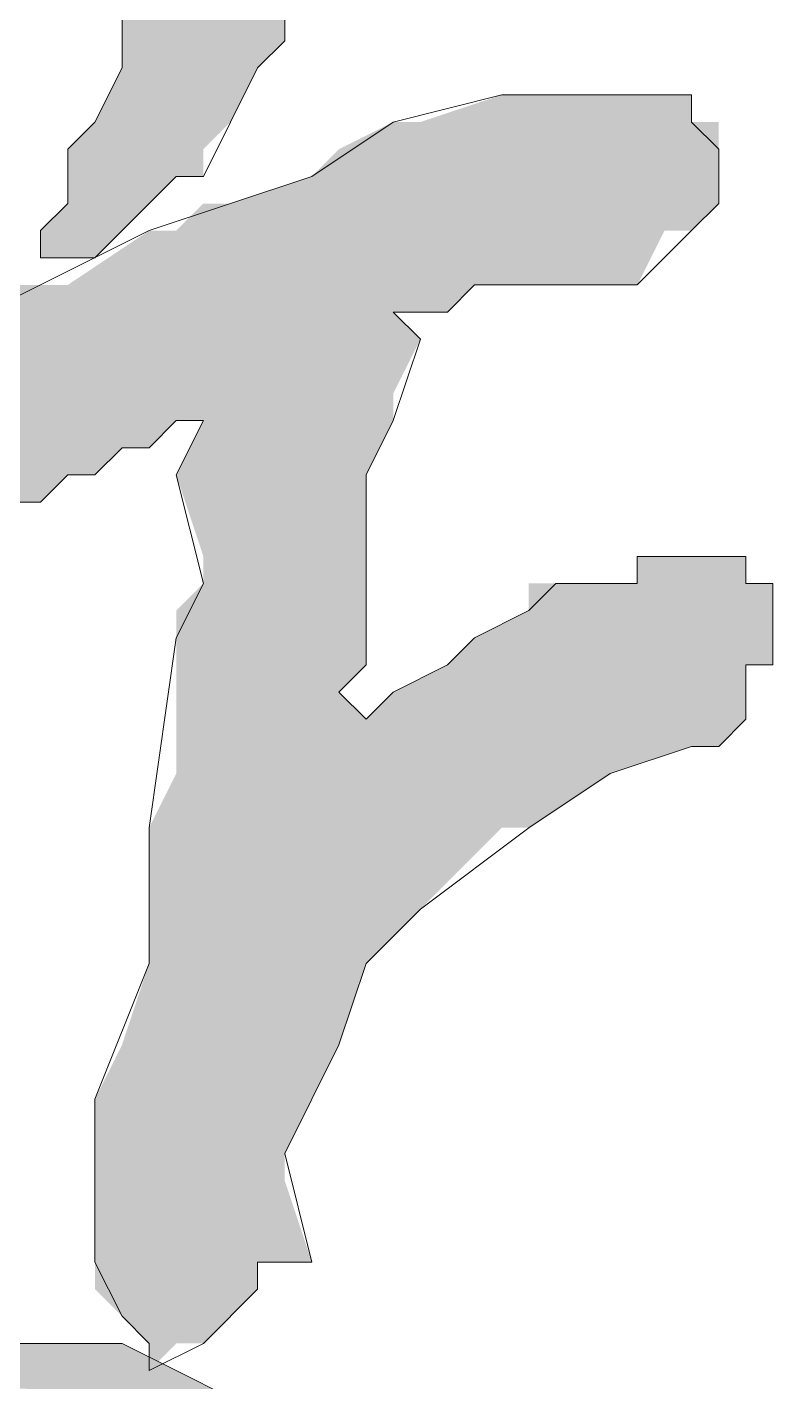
# Model space of a CAD drawing. Header units: millimetres. Extents: x 24 to 410, y 10 to 282.
# Drawn here: x 303.805 to 304.969, y 14.587 to 16.7 of the extents above; entities that cross this region are included whole.
import ezdxf

# ---------------------------------------------------------------- set-up
doc = ezdxf.new("R2010")
doc.units = ezdxf.units.MM
doc.layers.add('Watermark', color=7, linetype='Continuous')

msp = doc.modelspace()

# ---------------------------------------------------------------- hatches: boundary and pattern name
at = {"layer": 'Watermark'}
h = msp.add_hatch(color=256, dxfattribs=at)
h.dxf.hatch_style = 2
h.paths.add_polyline_path([(303.953333, 16.721667), (303.953333, 16.679333), (304.207333, 16.679333)])
h = msp.add_hatch(color=256, dxfattribs=at)
h.dxf.hatch_style = 2
h.paths.add_polyline_path([(303.953333, 16.721667), (304.207333, 16.721667), (304.207333, 16.679333)])
h = msp.add_hatch(color=256, dxfattribs=at)
h.dxf.hatch_style = 2
h.paths.add_polyline_path([(303.953333, 16.679333), (304.207333, 16.679333)])
h = msp.add_hatch(color=256, dxfattribs=at)
h.dxf.hatch_style = 2
h.paths.add_polyline_path([(303.953333, 16.679333), (304.207333, 16.679333)])
h = msp.add_hatch(color=256, dxfattribs=at)
h.dxf.hatch_style = 2
h.paths.add_polyline_path([(303.953333, 16.679333), (303.953333, 16.637), (304.165, 16.637)])
h = msp.add_hatch(color=256, dxfattribs=at)
h.dxf.hatch_style = 2
h.paths.add_polyline_path([(303.953333, 16.679333), (304.207333, 16.679333), (304.165, 16.637)])
h = msp.add_hatch(color=256, dxfattribs=at)
h.dxf.hatch_style = 2
h.paths.add_polyline_path([(303.953333, 16.637), (303.911, 16.552333), (304.122667, 16.552333)])
h = msp.add_hatch(color=256, dxfattribs=at)
h.dxf.hatch_style = 2
h.paths.add_polyline_path([(303.953333, 16.637), (304.165, 16.637)])
h = msp.add_hatch(color=256, dxfattribs=at)
h.dxf.hatch_style = 2
h.paths.add_polyline_path([(303.953333, 16.637), (304.165, 16.637)])
h = msp.add_hatch(color=256, dxfattribs=at)
h.dxf.hatch_style = 2
h.paths.add_polyline_path([(303.953333, 16.637), (304.165, 16.637), (304.122667, 16.552333)])
h = msp.add_hatch(color=256, dxfattribs=at)
h.dxf.hatch_style = 2
h.paths.add_polyline_path([(304.546, 16.594667), (304.419, 16.552333), (304.842333, 16.552333)])
h = msp.add_hatch(color=256, dxfattribs=at)
h.dxf.hatch_style = 2
h.paths.add_polyline_path([(304.673, 16.594667), (304.546, 16.594667), (304.8, 16.594667)])
h = msp.add_hatch(color=256, dxfattribs=at)
h.dxf.hatch_style = 2
h.paths.add_polyline_path([(304.546, 16.594667), (304.842333, 16.594667)])
h = msp.add_hatch(color=256, dxfattribs=at)
h.dxf.hatch_style = 2
h.paths.add_polyline_path([(304.546, 16.594667), (304.842333, 16.594667)])
h = msp.add_hatch(color=256, dxfattribs=at)
h.dxf.hatch_style = 2
h.paths.add_polyline_path([(304.546, 16.594667), (304.842333, 16.594667), (304.842333, 16.552333)])
h = msp.add_hatch(color=256, dxfattribs=at)
h.dxf.hatch_style = 2
h.paths.add_polyline_path([(304.673, 16.594667), (304.757667, 16.594667)])
h = msp.add_hatch(color=256, dxfattribs=at)
h.dxf.hatch_style = 2
h.paths.add_polyline_path([(304.673, 16.594667), (304.8, 16.594667)])
h = msp.add_hatch(color=256, dxfattribs=at)
h.dxf.hatch_style = 2
h.paths.add_polyline_path([(303.911, 16.552333), (303.868667, 16.51), (304.080333, 16.51)])
h = msp.add_hatch(color=256, dxfattribs=at)
h.dxf.hatch_style = 2
h.paths.add_polyline_path([(303.911, 16.552333), (304.122667, 16.552333)])
h = msp.add_hatch(color=256, dxfattribs=at)
h.dxf.hatch_style = 2
h.paths.add_polyline_path([(303.911, 16.552333), (304.122667, 16.552333)])
h = msp.add_hatch(color=256, dxfattribs=at)
h.dxf.hatch_style = 2
h.paths.add_polyline_path([(303.911, 16.552333), (304.122667, 16.552333), (304.080333, 16.51)])
h = msp.add_hatch(color=256, dxfattribs=at)
h.dxf.hatch_style = 2
h.paths.add_polyline_path([(304.376667, 16.552333), (304.292, 16.51), (304.884667, 16.51)])
h = msp.add_hatch(color=256, dxfattribs=at)
h.dxf.hatch_style = 2
h.paths.add_polyline_path([(304.419, 16.552333), (304.376667, 16.552333), (304.884667, 16.552333)])
h = msp.add_hatch(color=256, dxfattribs=at)
h.dxf.hatch_style = 2
h.paths.add_polyline_path([(304.376667, 16.552333), (304.884667, 16.552333), (304.884667, 16.51)])
h = msp.add_hatch(color=256, dxfattribs=at)
h.dxf.hatch_style = 2
h.paths.add_polyline_path([(304.419, 16.552333), (304.884667, 16.552333)])
h = msp.add_hatch(color=256, dxfattribs=at)
h.dxf.hatch_style = 2
h.paths.add_polyline_path([(303.868667, 16.51), (303.868667, 16.467667), (304.080333, 16.467667)])
h = msp.add_hatch(color=256, dxfattribs=at)
h.dxf.hatch_style = 2
h.paths.add_polyline_path([(303.868667, 16.51), (304.080333, 16.51), (304.080333, 16.467667)])
h = msp.add_hatch(color=256, dxfattribs=at)
h.dxf.hatch_style = 2
h.paths.add_polyline_path([(304.292, 16.51), (304.249667, 16.467667), (304.884667, 16.467667)])
h = msp.add_hatch(color=256, dxfattribs=at)
h.dxf.hatch_style = 2
h.paths.add_polyline_path([(304.292, 16.51), (304.884667, 16.51), (304.884667, 16.467667)])
h = msp.add_hatch(color=256, dxfattribs=at)
h.dxf.hatch_style = 2
h.paths.add_polyline_path([(303.868667, 16.467667), (304.038, 16.467667)])
h = msp.add_hatch(color=256, dxfattribs=at)
h.dxf.hatch_style = 2
h.paths.add_polyline_path([(303.868667, 16.467667), (304.080333, 16.467667), (304.038, 16.467667)])
h = msp.add_hatch(color=256, dxfattribs=at)
h.dxf.hatch_style = 2
h.paths.add_polyline_path([(303.868667, 16.467667), (304.038, 16.467667)])
h = msp.add_hatch(color=256, dxfattribs=at)
h.dxf.hatch_style = 2
h.paths.add_polyline_path([(303.868667, 16.467667), (304.038, 16.467667)])
h = msp.add_hatch(color=256, dxfattribs=at)
h.dxf.hatch_style = 2
h.paths.add_polyline_path([(303.868667, 16.467667), (303.868667, 16.425333), (303.995667, 16.425333)])
h = msp.add_hatch(color=256, dxfattribs=at)
h.dxf.hatch_style = 2
h.paths.add_polyline_path([(303.868667, 16.467667), (304.038, 16.467667), (303.995667, 16.425333)])
h = msp.add_hatch(color=256, dxfattribs=at)
h.dxf.hatch_style = 2
h.paths.add_polyline_path([(304.249667, 16.467667), (304.122667, 16.425333), (304.884667, 16.425333)])
h = msp.add_hatch(color=256, dxfattribs=at)
h.dxf.hatch_style = 2
h.paths.add_polyline_path([(304.249667, 16.467667), (304.884667, 16.467667), (304.884667, 16.425333)])
h = msp.add_hatch(color=256, dxfattribs=at)
h.dxf.hatch_style = 2
h.paths.add_polyline_path([(303.868667, 16.425333), (303.826333, 16.383), (303.953333, 16.383)])
h = msp.add_hatch(color=256, dxfattribs=at)
h.dxf.hatch_style = 2
h.paths.add_polyline_path([(303.868667, 16.425333), (303.995667, 16.425333)])
h = msp.add_hatch(color=256, dxfattribs=at)
h.dxf.hatch_style = 2
h.paths.add_polyline_path([(303.868667, 16.425333), (303.995667, 16.425333)])
h = msp.add_hatch(color=256, dxfattribs=at)
h.dxf.hatch_style = 2
h.paths.add_polyline_path([(303.868667, 16.425333), (303.995667, 16.425333), (303.953333, 16.383)])
h = msp.add_hatch(color=256, dxfattribs=at)
h.dxf.hatch_style = 2
h.paths.add_polyline_path([(304.080333, 16.425333), (304.038, 16.383), (304.842333, 16.383)])
h = msp.add_hatch(color=256, dxfattribs=at)
h.dxf.hatch_style = 2
h.paths.add_polyline_path([(304.122667, 16.425333), (304.080333, 16.425333), (304.884667, 16.425333)])
h = msp.add_hatch(color=256, dxfattribs=at)
h.dxf.hatch_style = 2
h.paths.add_polyline_path([(304.080333, 16.425333), (304.884667, 16.425333), (304.842333, 16.383)])
h = msp.add_hatch(color=256, dxfattribs=at)
h.dxf.hatch_style = 2
h.paths.add_polyline_path([(304.122667, 16.425333), (304.884667, 16.425333)])
h = msp.add_hatch(color=256, dxfattribs=at)
h.dxf.hatch_style = 2
h.paths.add_polyline_path([(303.826333, 16.383), (303.953333, 16.383)])
h = msp.add_hatch(color=256, dxfattribs=at)
h.dxf.hatch_style = 2
h.paths.add_polyline_path([(303.826333, 16.383), (303.953333, 16.383)])
h = msp.add_hatch(color=256, dxfattribs=at)
h.dxf.hatch_style = 2
h.paths.add_polyline_path([(303.826333, 16.383), (303.953333, 16.383)])
h = msp.add_hatch(color=256, dxfattribs=at)
h.dxf.hatch_style = 2
h.paths.add_polyline_path([(303.826333, 16.383), (303.953333, 16.383)])
h = msp.add_hatch(color=256, dxfattribs=at)
h.dxf.hatch_style = 2
h.paths.add_polyline_path([(303.826333, 16.383), (303.826333, 16.340667), (303.911, 16.340667)])
h = msp.add_hatch(color=256, dxfattribs=at)
h.dxf.hatch_style = 2
h.paths.add_polyline_path([(303.826333, 16.383), (303.953333, 16.383), (303.911, 16.340667)])
h = msp.add_hatch(color=256, dxfattribs=at)
h.dxf.hatch_style = 2
h.paths.add_polyline_path([(303.995667, 16.383), (303.868667, 16.298333), (304.757667, 16.298333)])
h = msp.add_hatch(color=256, dxfattribs=at)
h.dxf.hatch_style = 2
h.paths.add_polyline_path([(304.038, 16.383), (303.995667, 16.383), (304.8, 16.383)])
h = msp.add_hatch(color=256, dxfattribs=at)
h.dxf.hatch_style = 2
h.paths.add_polyline_path([(303.995667, 16.383), (304.8, 16.383), (304.757667, 16.298333)])
h = msp.add_hatch(color=256, dxfattribs=at)
h.dxf.hatch_style = 2
h.paths.add_polyline_path([(304.038, 16.383), (304.842333, 16.383), (304.8, 16.383)])
h = msp.add_hatch(color=256, dxfattribs=at)
h.dxf.hatch_style = 2
h.paths.add_polyline_path([(303.826333, 16.340667), (303.911, 16.340667)])
h = msp.add_hatch(color=256, dxfattribs=at)
h.dxf.hatch_style = 2
h.paths.add_polyline_path([(303.826333, 16.340667), (303.911, 16.340667)])
h = msp.add_hatch(color=256, dxfattribs=at)
h.dxf.hatch_style = 2
h.paths.add_polyline_path([(303.826333, 16.340667), (303.868667, 16.340667)])
h = msp.add_hatch(color=256, dxfattribs=at)
h.dxf.hatch_style = 2
h.paths.add_polyline_path([(303.826333, 16.340667), (303.911, 16.340667), (303.868667, 16.340667)])
h = msp.add_hatch(color=256, dxfattribs=at)
h.dxf.hatch_style = 2
h.paths.add_polyline_path([(303.826333, 16.340667), (303.868667, 16.340667)])
h = msp.add_hatch(color=256, dxfattribs=at)
h.dxf.hatch_style = 2
h.paths.add_polyline_path([(303.826333, 16.340667), (303.868667, 16.340667)])
h = msp.add_hatch(color=256, dxfattribs=at)
h.dxf.hatch_style = 2
h.paths.add_polyline_path([(303.826333, 16.340667), (303.868667, 16.340667)])
h = msp.add_hatch(color=256, dxfattribs=at)
h.dxf.hatch_style = 2
h.paths.add_polyline_path([(303.826333, 16.340667), (303.868667, 16.340667)])
h = msp.add_hatch(color=256, dxfattribs=at)
h.dxf.hatch_style = 2
h.paths.add_polyline_path([(303.826333, 16.340667), (303.868667, 16.340667)])
h = msp.add_hatch(color=256, dxfattribs=at)
h.dxf.hatch_style = 2
h.paths.add_polyline_path([(303.826333, 16.298333), (303.784, 16.298333), (304.503667, 16.298333)])
h = msp.add_hatch(color=256, dxfattribs=at)
h.dxf.hatch_style = 2
h.paths.add_polyline_path([(303.784, 16.298333), (303.784, 16.256), (304.461333, 16.256)])
h = msp.add_hatch(color=256, dxfattribs=at)
h.dxf.hatch_style = 2
h.paths.add_polyline_path([(303.784, 16.298333), (304.503667, 16.298333), (304.461333, 16.256)])
h = msp.add_hatch(color=256, dxfattribs=at)
h.dxf.hatch_style = 2
h.paths.add_polyline_path([(303.868667, 16.298333), (303.826333, 16.298333), (304.630667, 16.298333)])
h = msp.add_hatch(color=256, dxfattribs=at)
h.dxf.hatch_style = 2
h.paths.add_polyline_path([(303.826333, 16.298333), (304.630667, 16.298333)])
h = msp.add_hatch(color=256, dxfattribs=at)
h.dxf.hatch_style = 2
h.paths.add_polyline_path([(303.826333, 16.298333), (304.630667, 16.298333)])
h = msp.add_hatch(color=256, dxfattribs=at)
h.dxf.hatch_style = 2
h.paths.add_polyline_path([(303.826333, 16.298333), (304.588333, 16.298333)])
h = msp.add_hatch(color=256, dxfattribs=at)
h.dxf.hatch_style = 2
h.paths.add_polyline_path([(303.826333, 16.298333), (304.630667, 16.298333), (304.588333, 16.298333)])
h = msp.add_hatch(color=256, dxfattribs=at)
h.dxf.hatch_style = 2
h.paths.add_polyline_path([(303.826333, 16.298333), (304.588333, 16.298333), (304.503667, 16.298333)])
h = msp.add_hatch(color=256, dxfattribs=at)
h.dxf.hatch_style = 2
h.paths.add_polyline_path([(303.868667, 16.298333), (304.630667, 16.298333)])
h = msp.add_hatch(color=256, dxfattribs=at)
h.dxf.hatch_style = 2
h.paths.add_polyline_path([(303.868667, 16.298333), (304.673, 16.298333), (304.630667, 16.298333)])
h = msp.add_hatch(color=256, dxfattribs=at)
h.dxf.hatch_style = 2
h.paths.add_polyline_path([(303.868667, 16.298333), (304.630667, 16.298333)])
h = msp.add_hatch(color=256, dxfattribs=at)
h.dxf.hatch_style = 2
h.paths.add_polyline_path([(304.673, 16.298333), (304.757667, 16.298333)])
h = msp.add_hatch(color=256, dxfattribs=at)
h.dxf.hatch_style = 2
h.paths.add_polyline_path([(304.673, 16.298333), (304.757667, 16.298333)])
h = msp.add_hatch(color=256, dxfattribs=at)
h.dxf.hatch_style = 2
h.paths.add_polyline_path([(304.673, 16.298333), (304.757667, 16.298333)])
h = msp.add_hatch(color=256, dxfattribs=at)
h.dxf.hatch_style = 2
h.paths.add_polyline_path([(304.673, 16.298333), (304.757667, 16.298333)])
h = msp.add_hatch(color=256, dxfattribs=at)
h.dxf.hatch_style = 2
h.paths.add_polyline_path([(304.673, 16.298333), (304.715333, 16.298333)])
h = msp.add_hatch(color=256, dxfattribs=at)
h.dxf.hatch_style = 2
h.paths.add_polyline_path([(304.673, 16.298333), (304.757667, 16.298333), (304.715333, 16.298333)])
h = msp.add_hatch(color=256, dxfattribs=at)
h.dxf.hatch_style = 2
h.paths.add_polyline_path([(303.741667, 16.256), (303.614667, 16.213667), (304.419, 16.213667)])
h = msp.add_hatch(color=256, dxfattribs=at)
h.dxf.hatch_style = 2
h.paths.add_polyline_path([(303.784, 16.256), (303.741667, 16.256), (304.376667, 16.256)])
h = msp.add_hatch(color=256, dxfattribs=at)
h.dxf.hatch_style = 2
h.paths.add_polyline_path([(303.741667, 16.256), (304.376667, 16.256), (304.419, 16.213667)])
h = msp.add_hatch(color=256, dxfattribs=at)
h.dxf.hatch_style = 2
h.paths.add_polyline_path([(303.784, 16.256), (304.461333, 16.256), (304.376667, 16.256)])
h = msp.add_hatch(color=256, dxfattribs=at)
h.dxf.hatch_style = 2
h.paths.add_polyline_path([(303.614667, 16.213667), (303.487667, 16.129), (304.376667, 16.129)])
h = msp.add_hatch(color=256, dxfattribs=at)
h.dxf.hatch_style = 2
h.paths.add_polyline_path([(303.614667, 16.213667), (304.419, 16.213667), (304.376667, 16.129)])
h = msp.add_hatch(color=256, dxfattribs=at)
h.dxf.hatch_style = 2
h.paths.add_polyline_path([(303.487667, 16.129), (303.445333, 16.086667), (304.376667, 16.086667)])
h = msp.add_hatch(color=256, dxfattribs=at)
h.dxf.hatch_style = 2
h.paths.add_polyline_path([(303.487667, 16.129), (304.376667, 16.129), (304.376667, 16.086667)])
h = msp.add_hatch(color=256, dxfattribs=at)
h.dxf.hatch_style = 2
h.paths.add_polyline_path([(303.403, 16.086667), (303.360667, 16.044333), (303.995667, 16.044333)])
h = msp.add_hatch(color=256, dxfattribs=at)
h.dxf.hatch_style = 2
h.paths.add_polyline_path([(303.445333, 16.086667), (303.403, 16.086667), (304.376667, 16.086667)])
h = msp.add_hatch(color=256, dxfattribs=at)
h.dxf.hatch_style = 2
h.paths.add_polyline_path([(303.403, 16.086667), (304.038, 16.086667)])
h = msp.add_hatch(color=256, dxfattribs=at)
h.dxf.hatch_style = 2
h.paths.add_polyline_path([(303.403, 16.086667), (304.038, 16.086667)])
h = msp.add_hatch(color=256, dxfattribs=at)
h.dxf.hatch_style = 2
h.paths.add_polyline_path([(303.403, 16.086667), (304.038, 16.086667)])
h = msp.add_hatch(color=256, dxfattribs=at)
h.dxf.hatch_style = 2
h.paths.add_polyline_path([(303.403, 16.086667), (304.038, 16.086667)])
h = msp.add_hatch(color=256, dxfattribs=at)
h.dxf.hatch_style = 2
h.paths.add_polyline_path([(303.403, 16.086667), (304.038, 16.086667), (303.995667, 16.044333)])
h = msp.add_hatch(color=256, dxfattribs=at)
h.dxf.hatch_style = 2
h.paths.add_polyline_path([(303.445333, 16.086667), (304.376667, 16.086667)])
h = msp.add_hatch(color=256, dxfattribs=at)
h.dxf.hatch_style = 2
h.paths.add_polyline_path([(304.038, 16.086667), (304.376667, 16.086667)])
h = msp.add_hatch(color=256, dxfattribs=at)
h.dxf.hatch_style = 2
h.paths.add_polyline_path([(304.038, 16.086667), (304.376667, 16.086667)])
h = msp.add_hatch(color=256, dxfattribs=at)
h.dxf.hatch_style = 2
h.paths.add_polyline_path([(304.038, 16.086667), (304.376667, 16.086667)])
h = msp.add_hatch(color=256, dxfattribs=at)
h.dxf.hatch_style = 2
h.paths.add_polyline_path([(304.038, 16.086667), (304.376667, 16.086667)])
h = msp.add_hatch(color=256, dxfattribs=at)
h.dxf.hatch_style = 2
h.paths.add_polyline_path([(304.080333, 16.086667), (304.038, 16.002), (304.334333, 16.002)])
h = msp.add_hatch(color=256, dxfattribs=at)
h.dxf.hatch_style = 2
h.paths.add_polyline_path([(304.080333, 16.086667), (304.376667, 16.086667), (304.334333, 16.002)])
h = msp.add_hatch(color=256, dxfattribs=at)
h.dxf.hatch_style = 2
h.paths.add_polyline_path([(303.360667, 16.044333), (303.318333, 16.044333), (303.953333, 16.044333)])
h = msp.add_hatch(color=256, dxfattribs=at)
h.dxf.hatch_style = 2
h.paths.add_polyline_path([(303.318333, 16.044333), (303.318333, 16.002), (303.911, 16.002)])
h = msp.add_hatch(color=256, dxfattribs=at)
h.dxf.hatch_style = 2
h.paths.add_polyline_path([(303.318333, 16.044333), (303.953333, 16.044333), (303.911, 16.002)])
h = msp.add_hatch(color=256, dxfattribs=at)
h.dxf.hatch_style = 2
h.paths.add_polyline_path([(303.360667, 16.044333), (303.995667, 16.044333)])
h = msp.add_hatch(color=256, dxfattribs=at)
h.dxf.hatch_style = 2
h.paths.add_polyline_path([(303.360667, 16.044333), (303.995667, 16.044333)])
h = msp.add_hatch(color=256, dxfattribs=at)
h.dxf.hatch_style = 2
h.paths.add_polyline_path([(303.360667, 16.044333), (303.995667, 16.044333), (303.953333, 16.044333)])
h = msp.add_hatch(color=256, dxfattribs=at)
h.dxf.hatch_style = 2
h.paths.add_polyline_path([(303.233667, 16.002), (303.191333, 15.959667), (303.826333, 15.959667)])
h = msp.add_hatch(color=256, dxfattribs=at)
h.dxf.hatch_style = 2
h.paths.add_polyline_path([(303.276, 16.002), (303.233667, 16.002), (303.911, 16.002)])
h = msp.add_hatch(color=256, dxfattribs=at)
h.dxf.hatch_style = 2
h.paths.add_polyline_path([(303.233667, 16.002), (303.868667, 16.002)])
h = msp.add_hatch(color=256, dxfattribs=at)
h.dxf.hatch_style = 2
h.paths.add_polyline_path([(303.233667, 16.002), (303.911, 16.002), (303.868667, 16.002)])
h = msp.add_hatch(color=256, dxfattribs=at)
h.dxf.hatch_style = 2
h.paths.add_polyline_path([(303.233667, 16.002), (303.868667, 16.002), (303.826333, 15.959667)])
h = msp.add_hatch(color=256, dxfattribs=at)
h.dxf.hatch_style = 2
h.paths.add_polyline_path([(303.318333, 16.002), (303.276, 16.002), (303.911, 16.002)])
h = msp.add_hatch(color=256, dxfattribs=at)
h.dxf.hatch_style = 2
h.paths.add_polyline_path([(303.276, 16.002), (303.911, 16.002)])
h = msp.add_hatch(color=256, dxfattribs=at)
h.dxf.hatch_style = 2
h.paths.add_polyline_path([(303.318333, 16.002), (303.911, 16.002)])
h = msp.add_hatch(color=256, dxfattribs=at)
h.dxf.hatch_style = 2
h.paths.add_polyline_path([(304.038, 16.002), (304.334333, 16.002)])
h = msp.add_hatch(color=256, dxfattribs=at)
h.dxf.hatch_style = 2
h.paths.add_polyline_path([(304.038, 16.002), (304.334333, 16.002)])
h = msp.add_hatch(color=256, dxfattribs=at)
h.dxf.hatch_style = 2
h.paths.add_polyline_path([(304.038, 16.002), (304.080333, 15.875), (304.334333, 15.875)])
h = msp.add_hatch(color=256, dxfattribs=at)
h.dxf.hatch_style = 2
h.paths.add_polyline_path([(304.038, 16.002), (304.334333, 16.002), (304.334333, 15.875)])
h = msp.add_hatch(color=256, dxfattribs=at)
h.dxf.hatch_style = 2
h.paths.add_polyline_path([(303.191333, 15.959667), (303.826333, 15.959667)])
h = msp.add_hatch(color=256, dxfattribs=at)
h.dxf.hatch_style = 2
h.paths.add_polyline_path([(303.191333, 15.959667), (303.826333, 15.959667)])
h = msp.add_hatch(color=256, dxfattribs=at)
h.dxf.hatch_style = 2
h.paths.add_polyline_path([(303.191333, 15.959667), (303.826333, 15.959667), (303.784, 15.959667)])
h = msp.add_hatch(color=256, dxfattribs=at)
h.dxf.hatch_style = 2
h.paths.add_polyline_path([(304.080333, 15.875), (304.334333, 15.875)])
h = msp.add_hatch(color=256, dxfattribs=at)
h.dxf.hatch_style = 2
h.paths.add_polyline_path([(304.080333, 15.875), (304.334333, 15.875)])
h = msp.add_hatch(color=256, dxfattribs=at)
h.dxf.hatch_style = 2
h.paths.add_polyline_path([(304.080333, 15.875), (304.080333, 15.832667), (304.334333, 15.832667)])
h = msp.add_hatch(color=256, dxfattribs=at)
h.dxf.hatch_style = 2
h.paths.add_polyline_path([(304.080333, 15.875), (304.334333, 15.875), (304.334333, 15.832667)])
h = msp.add_hatch(color=256, dxfattribs=at)
h.dxf.hatch_style = 2
h.paths.add_polyline_path([(304.8, 15.875), (304.757667, 15.875), (304.927, 15.875)])
h = msp.add_hatch(color=256, dxfattribs=at)
h.dxf.hatch_style = 2
h.paths.add_polyline_path([(304.757667, 15.875), (304.927, 15.875)])
h = msp.add_hatch(color=256, dxfattribs=at)
h.dxf.hatch_style = 2
h.paths.add_polyline_path([(304.757667, 15.875), (304.927, 15.875)])
h = msp.add_hatch(color=256, dxfattribs=at)
h.dxf.hatch_style = 2
h.paths.add_polyline_path([(304.757667, 15.875), (304.757667, 15.832667), (304.927, 15.832667)])
h = msp.add_hatch(color=256, dxfattribs=at)
h.dxf.hatch_style = 2
h.paths.add_polyline_path([(304.757667, 15.875), (304.927, 15.875), (304.927, 15.832667)])
h = msp.add_hatch(color=256, dxfattribs=at)
h.dxf.hatch_style = 2
h.paths.add_polyline_path([(304.842333, 15.875), (304.8, 15.875), (304.927, 15.875)])
h = msp.add_hatch(color=256, dxfattribs=at)
h.dxf.hatch_style = 2
h.paths.add_polyline_path([(304.8, 15.875), (304.927, 15.875)])
h = msp.add_hatch(color=256, dxfattribs=at)
h.dxf.hatch_style = 2
h.paths.add_polyline_path([(304.842333, 15.875), (304.884667, 15.875)])
h = msp.add_hatch(color=256, dxfattribs=at)
h.dxf.hatch_style = 2
h.paths.add_polyline_path([(304.842333, 15.875), (304.927, 15.875)])
h = msp.add_hatch(color=256, dxfattribs=at)
h.dxf.hatch_style = 2
h.paths.add_polyline_path([(304.080333, 15.832667), (304.038, 15.790333), (304.334333, 15.790333)])
h = msp.add_hatch(color=256, dxfattribs=at)
h.dxf.hatch_style = 2
h.paths.add_polyline_path([(304.080333, 15.832667), (304.334333, 15.832667), (304.334333, 15.790333)])
h = msp.add_hatch(color=256, dxfattribs=at)
h.dxf.hatch_style = 2
h.paths.add_polyline_path([(304.630667, 15.832667), (304.588333, 15.832667), (304.969333, 15.832667)])
h = msp.add_hatch(color=256, dxfattribs=at)
h.dxf.hatch_style = 2
h.paths.add_polyline_path([(304.588333, 15.832667), (304.588333, 15.790333), (304.969333, 15.790333)])
h = msp.add_hatch(color=256, dxfattribs=at)
h.dxf.hatch_style = 2
h.paths.add_polyline_path([(304.588333, 15.832667), (304.969333, 15.832667), (304.969333, 15.790333)])
h = msp.add_hatch(color=256, dxfattribs=at)
h.dxf.hatch_style = 2
h.paths.add_polyline_path([(304.673, 15.832667), (304.630667, 15.832667), (304.927, 15.832667)])
h = msp.add_hatch(color=256, dxfattribs=at)
h.dxf.hatch_style = 2
h.paths.add_polyline_path([(304.630667, 15.832667), (304.969333, 15.832667)])
h = msp.add_hatch(color=256, dxfattribs=at)
h.dxf.hatch_style = 2
h.paths.add_polyline_path([(304.715333, 15.832667), (304.673, 15.832667), (304.757667, 15.832667)])
h = msp.add_hatch(color=256, dxfattribs=at)
h.dxf.hatch_style = 2
h.paths.add_polyline_path([(304.673, 15.832667), (304.757667, 15.832667)])
h = msp.add_hatch(color=256, dxfattribs=at)
h.dxf.hatch_style = 2
h.paths.add_polyline_path([(304.673, 15.832667), (304.757667, 15.832667)])
h = msp.add_hatch(color=256, dxfattribs=at)
h.dxf.hatch_style = 2
h.paths.add_polyline_path([(304.673, 15.832667), (304.757667, 15.832667)])
h = msp.add_hatch(color=256, dxfattribs=at)
h.dxf.hatch_style = 2
h.paths.add_polyline_path([(304.673, 15.832667), (304.757667, 15.832667)])
h = msp.add_hatch(color=256, dxfattribs=at)
h.dxf.hatch_style = 2
h.paths.add_polyline_path([(304.673, 15.832667), (304.927, 15.832667)])
h = msp.add_hatch(color=256, dxfattribs=at)
h.dxf.hatch_style = 2
h.paths.add_polyline_path([(304.757667, 15.832667), (304.927, 15.832667)])
h = msp.add_hatch(color=256, dxfattribs=at)
h.dxf.hatch_style = 2
h.paths.add_polyline_path([(304.757667, 15.832667), (304.927, 15.832667)])
h = msp.add_hatch(color=256, dxfattribs=at)
h.dxf.hatch_style = 2
h.paths.add_polyline_path([(304.757667, 15.832667), (304.927, 15.832667)])
h = msp.add_hatch(color=256, dxfattribs=at)
h.dxf.hatch_style = 2
h.paths.add_polyline_path([(304.757667, 15.832667), (304.927, 15.832667)])
h = msp.add_hatch(color=256, dxfattribs=at)
h.dxf.hatch_style = 2
h.paths.add_polyline_path([(304.038, 15.790333), (304.038, 15.748), (304.334333, 15.748)])
h = msp.add_hatch(color=256, dxfattribs=at)
h.dxf.hatch_style = 2
h.paths.add_polyline_path([(304.038, 15.790333), (304.334333, 15.790333), (304.334333, 15.748)])
h = msp.add_hatch(color=256, dxfattribs=at)
h.dxf.hatch_style = 2
h.paths.add_polyline_path([(304.588333, 15.790333), (304.503667, 15.748), (304.969333, 15.748)])
h = msp.add_hatch(color=256, dxfattribs=at)
h.dxf.hatch_style = 2
h.paths.add_polyline_path([(304.588333, 15.790333), (304.969333, 15.790333)])
h = msp.add_hatch(color=256, dxfattribs=at)
h.dxf.hatch_style = 2
h.paths.add_polyline_path([(304.588333, 15.790333), (304.969333, 15.790333)])
h = msp.add_hatch(color=256, dxfattribs=at)
h.dxf.hatch_style = 2
h.paths.add_polyline_path([(304.588333, 15.790333), (304.969333, 15.790333)])
h = msp.add_hatch(color=256, dxfattribs=at)
h.dxf.hatch_style = 2
h.paths.add_polyline_path([(304.588333, 15.790333), (304.969333, 15.790333)])
h = msp.add_hatch(color=256, dxfattribs=at)
h.dxf.hatch_style = 2
h.paths.add_polyline_path([(304.588333, 15.790333), (304.969333, 15.790333), (304.969333, 15.748)])
h = msp.add_hatch(color=256, dxfattribs=at)
h.dxf.hatch_style = 2
h.paths.add_polyline_path([(304.038, 15.748), (304.334333, 15.748)])
h = msp.add_hatch(color=256, dxfattribs=at)
h.dxf.hatch_style = 2
h.paths.add_polyline_path([(304.038, 15.748), (304.334333, 15.748)])
h = msp.add_hatch(color=256, dxfattribs=at)
h.dxf.hatch_style = 2
h.paths.add_polyline_path([(304.038, 15.748), (304.038, 15.705667), (304.334333, 15.705667)])
h = msp.add_hatch(color=256, dxfattribs=at)
h.dxf.hatch_style = 2
h.paths.add_polyline_path([(304.038, 15.748), (304.334333, 15.748), (304.334333, 15.705667)])
h = msp.add_hatch(color=256, dxfattribs=at)
h.dxf.hatch_style = 2
h.paths.add_polyline_path([(304.503667, 15.748), (304.461333, 15.705667), (304.969333, 15.705667)])
h = msp.add_hatch(color=256, dxfattribs=at)
h.dxf.hatch_style = 2
h.paths.add_polyline_path([(304.503667, 15.748), (304.969333, 15.748)])
h = msp.add_hatch(color=256, dxfattribs=at)
h.dxf.hatch_style = 2
h.paths.add_polyline_path([(304.503667, 15.748), (304.969333, 15.748)])
h = msp.add_hatch(color=256, dxfattribs=at)
h.dxf.hatch_style = 2
h.paths.add_polyline_path([(304.503667, 15.748), (304.969333, 15.748)])
h = msp.add_hatch(color=256, dxfattribs=at)
h.dxf.hatch_style = 2
h.paths.add_polyline_path([(304.503667, 15.748), (304.969333, 15.748)])
h = msp.add_hatch(color=256, dxfattribs=at)
h.dxf.hatch_style = 2
h.paths.add_polyline_path([(304.503667, 15.748), (304.969333, 15.748), (304.969333, 15.705667)])
h = msp.add_hatch(color=256, dxfattribs=at)
h.dxf.hatch_style = 2
h.paths.add_polyline_path([(304.038, 15.705667), (304.038, 15.663333), (304.292, 15.663333)])
h = msp.add_hatch(color=256, dxfattribs=at)
h.dxf.hatch_style = 2
h.paths.add_polyline_path([(304.038, 15.705667), (304.334333, 15.705667), (304.292, 15.663333)])
h = msp.add_hatch(color=256, dxfattribs=at)
h.dxf.hatch_style = 2
h.paths.add_polyline_path([(304.461333, 15.705667), (304.376667, 15.663333), (304.927, 15.663333)])
h = msp.add_hatch(color=256, dxfattribs=at)
h.dxf.hatch_style = 2
h.paths.add_polyline_path([(304.461333, 15.705667), (304.969333, 15.705667)])
h = msp.add_hatch(color=256, dxfattribs=at)
h.dxf.hatch_style = 2
h.paths.add_polyline_path([(304.461333, 15.705667), (304.969333, 15.705667)])
h = msp.add_hatch(color=256, dxfattribs=at)
h.dxf.hatch_style = 2
h.paths.add_polyline_path([(304.461333, 15.705667), (304.927, 15.705667)])
h = msp.add_hatch(color=256, dxfattribs=at)
h.dxf.hatch_style = 2
h.paths.add_polyline_path([(304.461333, 15.705667), (304.969333, 15.705667), (304.927, 15.705667)])
h = msp.add_hatch(color=256, dxfattribs=at)
h.dxf.hatch_style = 2
h.paths.add_polyline_path([(304.461333, 15.705667), (304.927, 15.705667), (304.927, 15.663333)])
h = msp.add_hatch(color=256, dxfattribs=at)
h.dxf.hatch_style = 2
h.paths.add_polyline_path([(304.038, 15.663333), (304.038, 15.621), (304.334333, 15.621)])
h = msp.add_hatch(color=256, dxfattribs=at)
h.dxf.hatch_style = 2
h.paths.add_polyline_path([(304.038, 15.663333), (304.292, 15.663333), (304.334333, 15.621)])
h = msp.add_hatch(color=256, dxfattribs=at)
h.dxf.hatch_style = 2
h.paths.add_polyline_path([(304.376667, 15.663333), (304.334333, 15.621), (304.927, 15.621)])
h = msp.add_hatch(color=256, dxfattribs=at)
h.dxf.hatch_style = 2
h.paths.add_polyline_path([(304.376667, 15.663333), (304.927, 15.663333)])
h = msp.add_hatch(color=256, dxfattribs=at)
h.dxf.hatch_style = 2
h.paths.add_polyline_path([(304.376667, 15.663333), (304.927, 15.663333)])
h = msp.add_hatch(color=256, dxfattribs=at)
h.dxf.hatch_style = 2
h.paths.add_polyline_path([(304.376667, 15.663333), (304.927, 15.663333), (304.927, 15.621)])
h = msp.add_hatch(color=256, dxfattribs=at)
h.dxf.hatch_style = 2
h.paths.add_polyline_path([(304.038, 15.621), (304.927, 15.621)])
h = msp.add_hatch(color=256, dxfattribs=at)
h.dxf.hatch_style = 2
h.paths.add_polyline_path([(304.038, 15.621), (304.927, 15.621)])
h = msp.add_hatch(color=256, dxfattribs=at)
h.dxf.hatch_style = 2
h.paths.add_polyline_path([(304.038, 15.621), (304.038, 15.578667), (304.884667, 15.578667)])
h = msp.add_hatch(color=256, dxfattribs=at)
h.dxf.hatch_style = 2
h.paths.add_polyline_path([(304.038, 15.621), (304.927, 15.621), (304.884667, 15.578667)])
h = msp.add_hatch(color=256, dxfattribs=at)
h.dxf.hatch_style = 2
h.paths.add_polyline_path([(304.038, 15.578667), (304.842333, 15.578667)])
h = msp.add_hatch(color=256, dxfattribs=at)
h.dxf.hatch_style = 2
h.paths.add_polyline_path([(304.038, 15.578667), (304.884667, 15.578667), (304.842333, 15.578667)])
h = msp.add_hatch(color=256, dxfattribs=at)
h.dxf.hatch_style = 2
h.paths.add_polyline_path([(304.038, 15.578667), (304.038, 15.536333), (304.715333, 15.536333)])
h = msp.add_hatch(color=256, dxfattribs=at)
h.dxf.hatch_style = 2
h.paths.add_polyline_path([(304.038, 15.578667), (304.842333, 15.578667), (304.715333, 15.536333)])
h = msp.add_hatch(color=256, dxfattribs=at)
h.dxf.hatch_style = 2
h.paths.add_polyline_path([(304.038, 15.536333), (303.995667, 15.451667), (304.588333, 15.451667)])
h = msp.add_hatch(color=256, dxfattribs=at)
h.dxf.hatch_style = 2
h.paths.add_polyline_path([(304.038, 15.536333), (304.715333, 15.536333), (304.588333, 15.451667)])
h = msp.add_hatch(color=256, dxfattribs=at)
h.dxf.hatch_style = 2
h.paths.add_polyline_path([(303.995667, 15.451667), (304.546, 15.451667)])
h = msp.add_hatch(color=256, dxfattribs=at)
h.dxf.hatch_style = 2
h.paths.add_polyline_path([(303.995667, 15.451667), (304.588333, 15.451667), (304.546, 15.451667)])
h = msp.add_hatch(color=256, dxfattribs=at)
h.dxf.hatch_style = 2
h.paths.add_polyline_path([(303.995667, 15.451667), (303.995667, 15.324667), (304.419, 15.324667)])
h = msp.add_hatch(color=256, dxfattribs=at)
h.dxf.hatch_style = 2
h.paths.add_polyline_path([(303.995667, 15.451667), (304.546, 15.451667), (304.419, 15.324667)])
h = msp.add_hatch(color=256, dxfattribs=at)
h.dxf.hatch_style = 2
h.paths.add_polyline_path([(303.995667, 15.324667), (303.995667, 15.24), (304.334333, 15.24)])
h = msp.add_hatch(color=256, dxfattribs=at)
h.dxf.hatch_style = 2
h.paths.add_polyline_path([(303.995667, 15.324667), (304.419, 15.324667), (304.334333, 15.24)])
h = msp.add_hatch(color=256, dxfattribs=at)
h.dxf.hatch_style = 2
h.paths.add_polyline_path([(303.995667, 15.24), (303.953333, 15.113), (304.292, 15.113)])
h = msp.add_hatch(color=256, dxfattribs=at)
h.dxf.hatch_style = 2
h.paths.add_polyline_path([(303.995667, 15.24), (304.334333, 15.24)])
h = msp.add_hatch(color=256, dxfattribs=at)
h.dxf.hatch_style = 2
h.paths.add_polyline_path([(303.995667, 15.24), (304.334333, 15.24)])
h = msp.add_hatch(color=256, dxfattribs=at)
h.dxf.hatch_style = 2
h.paths.add_polyline_path([(303.995667, 15.24), (304.334333, 15.24), (304.292, 15.113)])
h = msp.add_hatch(color=256, dxfattribs=at)
h.dxf.hatch_style = 2
h.paths.add_polyline_path([(303.953333, 15.113), (303.911, 15.028333), (304.249667, 15.028333)])
h = msp.add_hatch(color=256, dxfattribs=at)
h.dxf.hatch_style = 2
h.paths.add_polyline_path([(303.953333, 15.113), (304.292, 15.113), (304.249667, 15.028333)])
h = msp.add_hatch(color=256, dxfattribs=at)
h.dxf.hatch_style = 2
h.paths.add_polyline_path([(303.911, 15.028333), (303.911, 14.943667), (304.207333, 14.943667)])
h = msp.add_hatch(color=256, dxfattribs=at)
h.dxf.hatch_style = 2
h.paths.add_polyline_path([(303.911, 15.028333), (304.249667, 15.028333), (304.207333, 14.943667)])
h = msp.add_hatch(color=256, dxfattribs=at)
h.dxf.hatch_style = 2
h.paths.add_polyline_path([(303.911, 14.943667), (303.911, 14.901333), (304.207333, 14.901333)])
h = msp.add_hatch(color=256, dxfattribs=at)
h.dxf.hatch_style = 2
h.paths.add_polyline_path([(303.911, 14.943667), (304.207333, 14.943667), (304.207333, 14.901333)])
h = msp.add_hatch(color=256, dxfattribs=at)
h.dxf.hatch_style = 2
h.paths.add_polyline_path([(303.911, 14.901333), (303.911, 14.774333), (304.249667, 14.774333)])
h = msp.add_hatch(color=256, dxfattribs=at)
h.dxf.hatch_style = 2
h.paths.add_polyline_path([(303.911, 14.901333), (304.207333, 14.901333), (304.249667, 14.774333)])
h = msp.add_hatch(color=256, dxfattribs=at)
h.dxf.hatch_style = 2
h.paths.add_polyline_path([(303.911, 14.774333), (304.165, 14.774333)])
h = msp.add_hatch(color=256, dxfattribs=at)
h.dxf.hatch_style = 2
h.paths.add_polyline_path([(303.911, 14.774333), (304.249667, 14.774333), (304.165, 14.774333)])
h = msp.add_hatch(color=256, dxfattribs=at)
h.dxf.hatch_style = 2
h.paths.add_polyline_path([(303.911, 14.774333), (304.165, 14.774333)])
h = msp.add_hatch(color=256, dxfattribs=at)
h.dxf.hatch_style = 2
h.paths.add_polyline_path([(303.911, 14.774333), (304.165, 14.774333)])
h = msp.add_hatch(color=256, dxfattribs=at)
h.dxf.hatch_style = 2
h.paths.add_polyline_path([(303.911, 14.774333), (303.911, 14.732), (304.165, 14.732)])
h = msp.add_hatch(color=256, dxfattribs=at)
h.dxf.hatch_style = 2
h.paths.add_polyline_path([(303.911, 14.774333), (304.165, 14.774333), (304.165, 14.732)])
h = msp.add_hatch(color=256, dxfattribs=at)
h.dxf.hatch_style = 2
h.paths.add_polyline_path([(303.911, 14.732), (303.953333, 14.689667), (304.122667, 14.689667)])
h = msp.add_hatch(color=256, dxfattribs=at)
h.dxf.hatch_style = 2
h.paths.add_polyline_path([(303.911, 14.732), (304.165, 14.732), (304.122667, 14.689667)])
h = msp.add_hatch(color=256, dxfattribs=at)
h.dxf.hatch_style = 2
h.paths.add_polyline_path([(303.953333, 14.689667), (303.995667, 14.647333), (304.080333, 14.647333)])
h = msp.add_hatch(color=256, dxfattribs=at)
h.dxf.hatch_style = 2
h.paths.add_polyline_path([(303.953333, 14.689667), (304.122667, 14.689667), (304.080333, 14.647333)])
h = msp.add_hatch(color=256, dxfattribs=at)
h.dxf.hatch_style = 2
h.paths.add_polyline_path([(303.191333, 14.647333), (303.149, 14.605), (304.038, 14.605)])
h = msp.add_hatch(color=256, dxfattribs=at)
h.dxf.hatch_style = 2
h.paths.add_polyline_path([(303.191333, 14.647333), (303.826333, 14.647333)])
h = msp.add_hatch(color=256, dxfattribs=at)
h.dxf.hatch_style = 2
h.paths.add_polyline_path([(303.191333, 14.647333), (303.826333, 14.647333)])
h = msp.add_hatch(color=256, dxfattribs=at)
h.dxf.hatch_style = 2
h.paths.add_polyline_path([(303.191333, 14.647333), (303.911, 14.647333)])
h = msp.add_hatch(color=256, dxfattribs=at)
h.dxf.hatch_style = 2
h.paths.add_polyline_path([(303.191333, 14.647333), (303.911, 14.647333)])
h = msp.add_hatch(color=256, dxfattribs=at)
h.dxf.hatch_style = 2
h.paths.add_polyline_path([(303.191333, 14.647333), (303.953333, 14.647333)])
h = msp.add_hatch(color=256, dxfattribs=at)
h.dxf.hatch_style = 2
h.paths.add_polyline_path([(303.191333, 14.647333), (303.953333, 14.647333)])
h = msp.add_hatch(color=256, dxfattribs=at)
h.dxf.hatch_style = 2
h.paths.add_polyline_path([(303.191333, 14.647333), (303.953333, 14.647333), (304.038, 14.605)])
h = msp.add_hatch(color=256, dxfattribs=at)
h.dxf.hatch_style = 2
h.paths.add_polyline_path([(303.995667, 14.647333), (304.080333, 14.647333)])
h = msp.add_hatch(color=256, dxfattribs=at)
h.dxf.hatch_style = 2
h.paths.add_polyline_path([(303.995667, 14.647333), (304.080333, 14.647333)])
h = msp.add_hatch(color=256, dxfattribs=at)
h.dxf.hatch_style = 2
h.paths.add_polyline_path([(303.995667, 14.647333), (304.038, 14.647333), (303.995667, 14.605)])
h = msp.add_hatch(color=256, dxfattribs=at)
h.dxf.hatch_style = 2
h.paths.add_polyline_path([(303.995667, 14.647333), (304.038, 14.647333)])
h = msp.add_hatch(color=256, dxfattribs=at)
h.dxf.hatch_style = 2
h.paths.add_polyline_path([(303.995667, 14.647333), (304.080333, 14.647333), (304.038, 14.647333)])
h = msp.add_hatch(color=256, dxfattribs=at)
h.dxf.hatch_style = 2
h.paths.add_polyline_path([(303.149, 14.605), (304.038, 14.605), (304.122667, 14.562667)])

# ---------------------------------------------------------------- linework, layer by layer
at = {"layer": 'Watermark', "lineweight": 0}
for points in [[(304.207333, 16.764), (304.207333, 16.679333), (304.165, 16.637), (304.122667, 16.552333), (304.080333, 16.467667), (304.038, 16.467667), (303.995667, 16.425333), (303.953333, 16.383), (303.911, 16.340667), (303.826333, 16.340667), (303.826333, 16.383), (303.868667, 16.425333), (303.868667, 16.51), (303.911, 16.552333), (303.953333, 16.637), (303.953333, 16.721667)], [(303.784, 15.959667), (303.826333, 15.959667), (303.868667, 16.002), (303.911, 16.002), (303.953333, 16.044333), (303.995667, 16.044333), (304.038, 16.086667), (304.080333, 16.086667), (304.038, 16.002), (304.080333, 15.832667), (304.038, 15.748), (303.995667, 15.451667), (303.995667, 15.24), (303.911, 15.028333), (303.911, 14.774333), (303.953333, 14.689667), (303.995667, 14.647333), (303.995667, 14.605), (304.080333, 14.647333), (304.165, 14.732), (304.165, 14.774333), (304.249667, 14.774333), (304.207333, 14.943667), (304.292, 15.113), (304.334333, 15.24), (304.419, 15.324667), (304.588333, 15.451667), (304.715333, 15.536333), (304.842333, 15.578667), (304.884667, 15.578667), (304.927, 15.621), (304.927, 15.705667), (304.969333, 15.705667), (304.969333, 15.832667), (304.927, 15.832667), (304.927, 15.875), (304.842333, 15.875), (304.757667, 15.875), (304.757667, 15.832667), (304.630667, 15.832667), (304.588333, 15.790333), (304.503667, 15.748), (304.461333, 15.705667), (304.376667, 15.663333), (304.334333, 15.621), (304.292, 15.663333), (304.334333, 15.705667), (304.334333, 16.002), (304.376667, 16.086667), (304.419, 16.213667), (304.376667, 16.256), (304.461333, 16.256), (304.503667, 16.298333), (304.757667, 16.298333), (304.842333, 16.383), (304.884667, 16.425333), (304.884667, 16.51), (304.842333, 16.552333), (304.842333, 16.594667), (304.757667, 16.594667), (304.546, 16.594667), (304.376667, 16.552333), (304.249667, 16.467667)], [(302.344667, 15.663333), (302.429333, 15.705667), (302.514, 15.663333), (302.598667, 15.705667), (302.641, 15.748), (302.725667, 15.748), (302.768, 15.790333), (302.810333, 15.790333), (302.852667, 15.832667), (302.937333, 15.875), (302.979667, 15.917333), (303.064333, 15.917333), (303.106667, 15.959667), (303.191333, 15.959667), (303.233667, 16.002), (303.318333, 16.002), (303.360667, 16.044333), (303.403, 16.086667), (303.487667, 16.129), (303.826333, 16.298333), (303.995667, 16.383), (304.122667, 16.425333), (304.249667, 16.467667)], [(303.741667, 14.647333), (303.953333, 14.647333), (304.038, 14.605), (304.122667, 14.562667)]]:
    msp.add_lwpolyline(points, dxfattribs=at)

doc.saveas('drawing.dxf')
